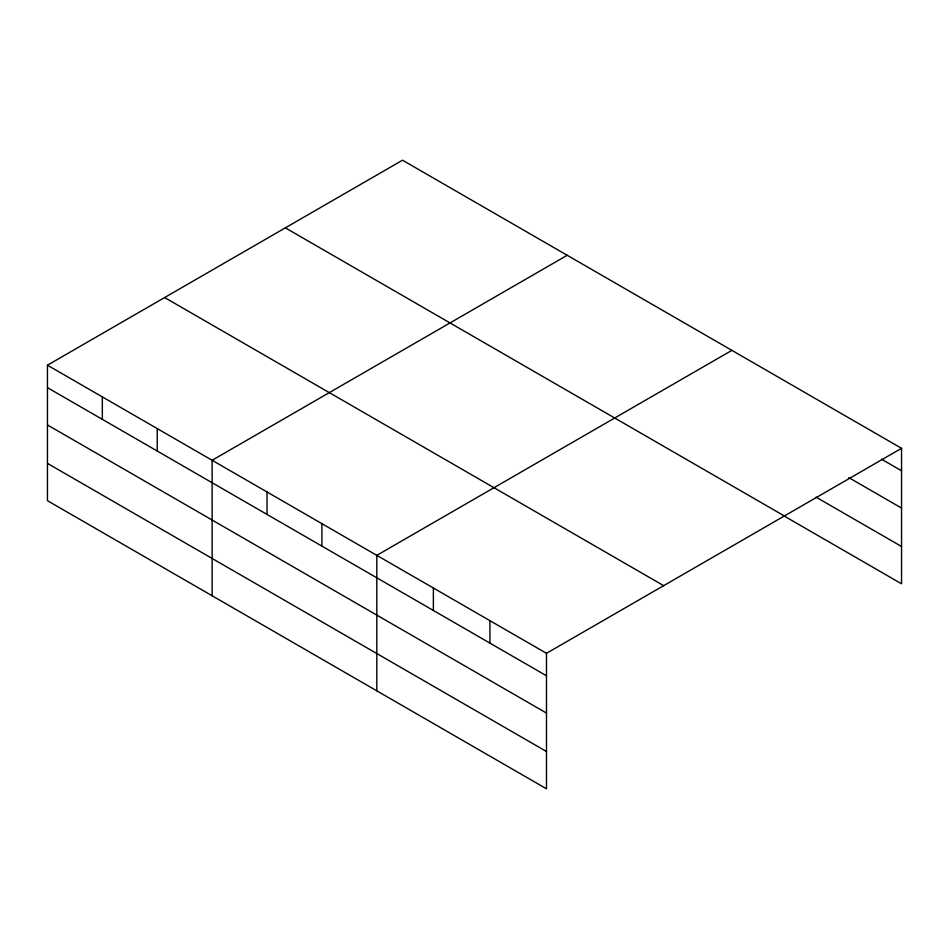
<?xml version="1.0" encoding="UTF-8"?>
<svg xmlns="http://www.w3.org/2000/svg" width="949" height="949" viewBox="0 0 949 949"><rect width="100%" height="100%" fill="white"/><g stroke="black" fill="none" stroke-linecap="round" stroke-linejoin="round"><path stroke-width="1.42" d="M546.482 713.067L546.482 653.315L47.45 365.199L47.45 500.681L546.482 788.797L546.482 713.067L47.45 424.95M783.411 515.592L901.55 583.801L901.55 448.319L402.518 160.203L47.45 365.199M567.194 255.281L212.125 460.277L212.137 595.758M731.881 350.359L376.812 555.355L376.812 690.836M546.482 653.315L901.55 448.319M881.443 459.162L901.55 470.775M848.762 477.596L901.55 508.071M816.081 497.157L901.55 546.505M285.341 227.855L784.372 515.971M164.628 297.547L663.659 585.663M47.45 387.655L546.482 675.771M47.45 463.385L546.482 751.501M489.921 620.658L489.921 643.114M433.373 588.012L433.373 610.456M321.913 523.658L321.913 546.114M267.025 491.973L267.025 514.417M157.237 428.58L157.237 451.036M102.338 396.896L102.338 419.339"/></g></svg>
